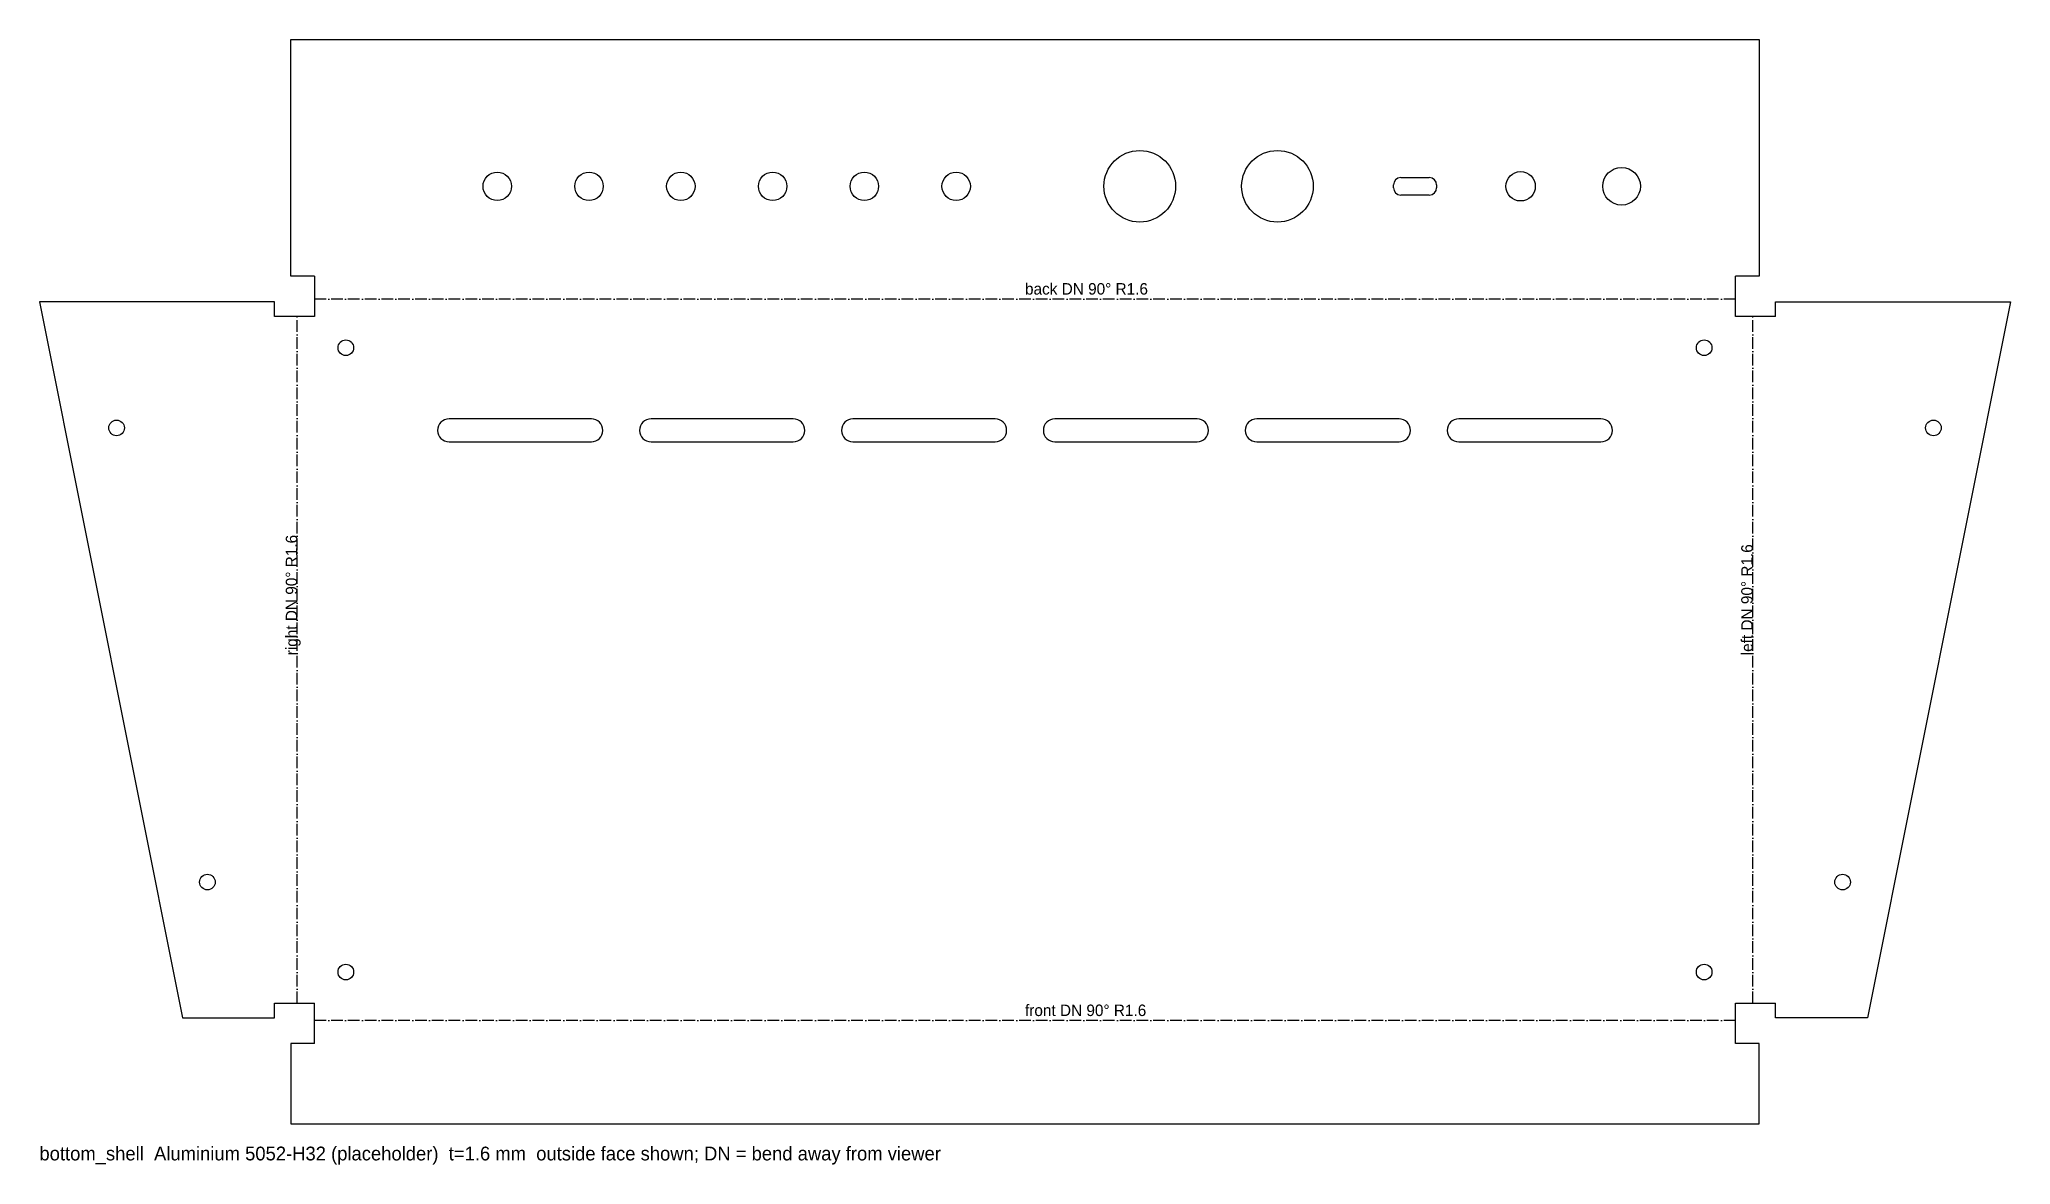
# Model space of a CAD drawing. Header units: millimetres. Extents: x 0 to 430, y -9 to 236.
import ezdxf

# ---------------------------------------------------------------- set-up
doc = ezdxf.new("R2010")
doc.units = ezdxf.units.MM
doc.linetypes.add('DASHDOT', pattern=[3.556, 2.54, -0.508, 0, -0.508])
for name, color, linetype in [('BEND', 1, 'DASHDOT'), ('CUT', 7, 'Continuous'), ('NOTES', 3, 'Continuous')]:
    doc.layers.add(name, color=color, linetype=linetype)

msp = doc.modelspace()

# ---------------------------------------------------------------- linework, layer by layer
at = {"layer": 'BEND'}
for p, q in [((369.57, 179.62), (59.97, 179.62)), ((56.18, 26.24), (56.18, 175.84)), ((373.35, 26.24), (373.35, 175.84)), ((369.57, 22.45), (59.97, 22.45))]:
    msp.add_line(p, q, dxfattribs=at)
at = {"layer": 'CUT'}
for p, q in [((54.77, 236.21), (374.77, 236.21)), ((54.77, 184.61), (54.77, 236.21)), ((374.77, 236.21), (374.77, 184.61)), ((295.07, 203.91), (295.07, 204.51)), ((296.67, 206.11), (302.87, 206.11)), ((302.87, 202.31), (296.67, 202.31)), ((304.47, 204.51), (304.47, 203.91)), ((59.97, 184.61), (54.77, 184.61)), ((59.97, 184.61), (59.97, 175.84)), ((369.57, 175.84), (369.57, 184.61)), ((374.77, 184.61), (369.57, 184.61)), ((51.2, 179.04), (0, 179.04)), ((0, 179.04), (31.2, 23.04)), ((51.2, 175.84), (51.2, 179.04)), ((378.34, 179.04), (429.54, 179.04)), ((378.34, 175.84), (378.34, 179.04)), ((429.54, 179.04), (398.34, 23.04)), ((59.97, 175.84), (51.2, 175.84)), ((378.34, 175.84), (369.57, 175.84)), ((120.27, 153.54), (89.27, 153.54)), ((164.27, 153.54), (133.27, 153.54)), ((208.27, 153.54), (177.27, 153.54)), ((252.27, 153.54), (221.27, 153.54)), ((296.27, 153.54), (265.27, 153.54)), ((340.27, 153.54), (309.27, 153.54)), ((89.27, 148.54), (120.27, 148.54)), ((133.27, 148.54), (164.27, 148.54)), ((177.27, 148.54), (208.27, 148.54)), ((221.27, 148.54), (252.27, 148.54)), ((265.27, 148.54), (296.27, 148.54)), ((309.27, 148.54), (340.27, 148.54)), ((51.2, 23.04), (51.2, 26.24)), ((51.2, 26.24), (59.97, 26.24)), ((59.97, 17.47), (59.97, 26.24)), ((369.57, 17.47), (369.57, 26.24)), ((369.57, 26.24), (378.34, 26.24)), ((378.34, 23.04), (378.34, 26.24)), ((31.2, 23.04), (51.2, 23.04)), ((398.34, 23.04), (378.34, 23.04)), ((59.97, 17.47), (54.77, 17.47)), ((54.77, 17.47), (54.77, 0)), ((374.77, 17.47), (369.57, 17.47)), ((374.77, 0), (374.77, 17.47)), ((54.77, 0), (374.77, 0))]:
    msp.add_line(p, q, dxfattribs=at)
for centre, radius in [((239.77, 204.21), 7.8), ((269.77, 204.21), 7.8), ((99.77, 204.21), 3.1), ((119.77, 204.21), 3.1), ((139.77, 204.21), 3.1), ((159.77, 204.21), 3.1), ((179.77, 204.21), 3.1), ((199.77, 204.21), 3.1), ((322.77, 204.21), 3.2), ((344.77, 204.21), 4.1), ((66.77, 169.04), 1.7), ((362.77, 169.04), 1.7), ((16.81, 151.58), 1.7), ((412.73, 151.58), 1.7), ((36.6, 52.63), 1.7), ((392.94, 52.63), 1.7), ((66.77, 33.04), 1.7), ((362.77, 33.04), 1.7)]:
    msp.add_circle(centre, radius, dxfattribs=at)
for centre, radius, start, end in [((296.67, 204.51), 1.6, 90, 180), ((296.67, 203.91), 1.6, 180, 270), ((302.87, 204.51), 1.6, 0, 90), ((302.87, 203.91), 1.6, 270, 0), ((89.27, 151.04), 2.5, 90, 270), ((120.27, 151.04), 2.5, 270, 90), ((133.27, 151.04), 2.5, 90, 270), ((164.27, 151.04), 2.5, 270, 90), ((177.27, 151.04), 2.5, 90, 270), ((208.27, 151.04), 2.5, 270, 90), ((221.27, 151.04), 2.5, 90, 270), ((252.27, 151.04), 2.5, 270, 90), ((265.27, 151.04), 2.5, 90, 270), ((296.27, 151.04), 2.5, 270, 90), ((309.27, 151.04), 2.5, 90, 270), ((340.27, 151.04), 2.5, 270, 90)]:
    msp.add_arc(centre, radius, start, end, dxfattribs=at)

# ---------------------------------------------------------------- texts
at = {"layer": 'NOTES'}
for s, height, p in [('back DN 90° R1.6', 2.5, (214.77, 180.62)), ('front DN 90° R1.6', 2.5, (214.77, 23.45)), ('bottom_shell  Aluminium 5052-H32 (placeholder)  t=1.6 mm  outside face shown; DN = bend away from viewer', 3, (0, -8))]:
    msp.add_text(s, height=height, dxfattribs=at).set_placement(p)
for s, p in [('right DN 90° R1.6', (56.18, 102.04)), ('left DN 90° R1.6', (373.35, 102.04))]:
    msp.add_text(s, height=2.5, rotation=90, dxfattribs=at).set_placement(p)

doc.saveas('drawing.dxf')
